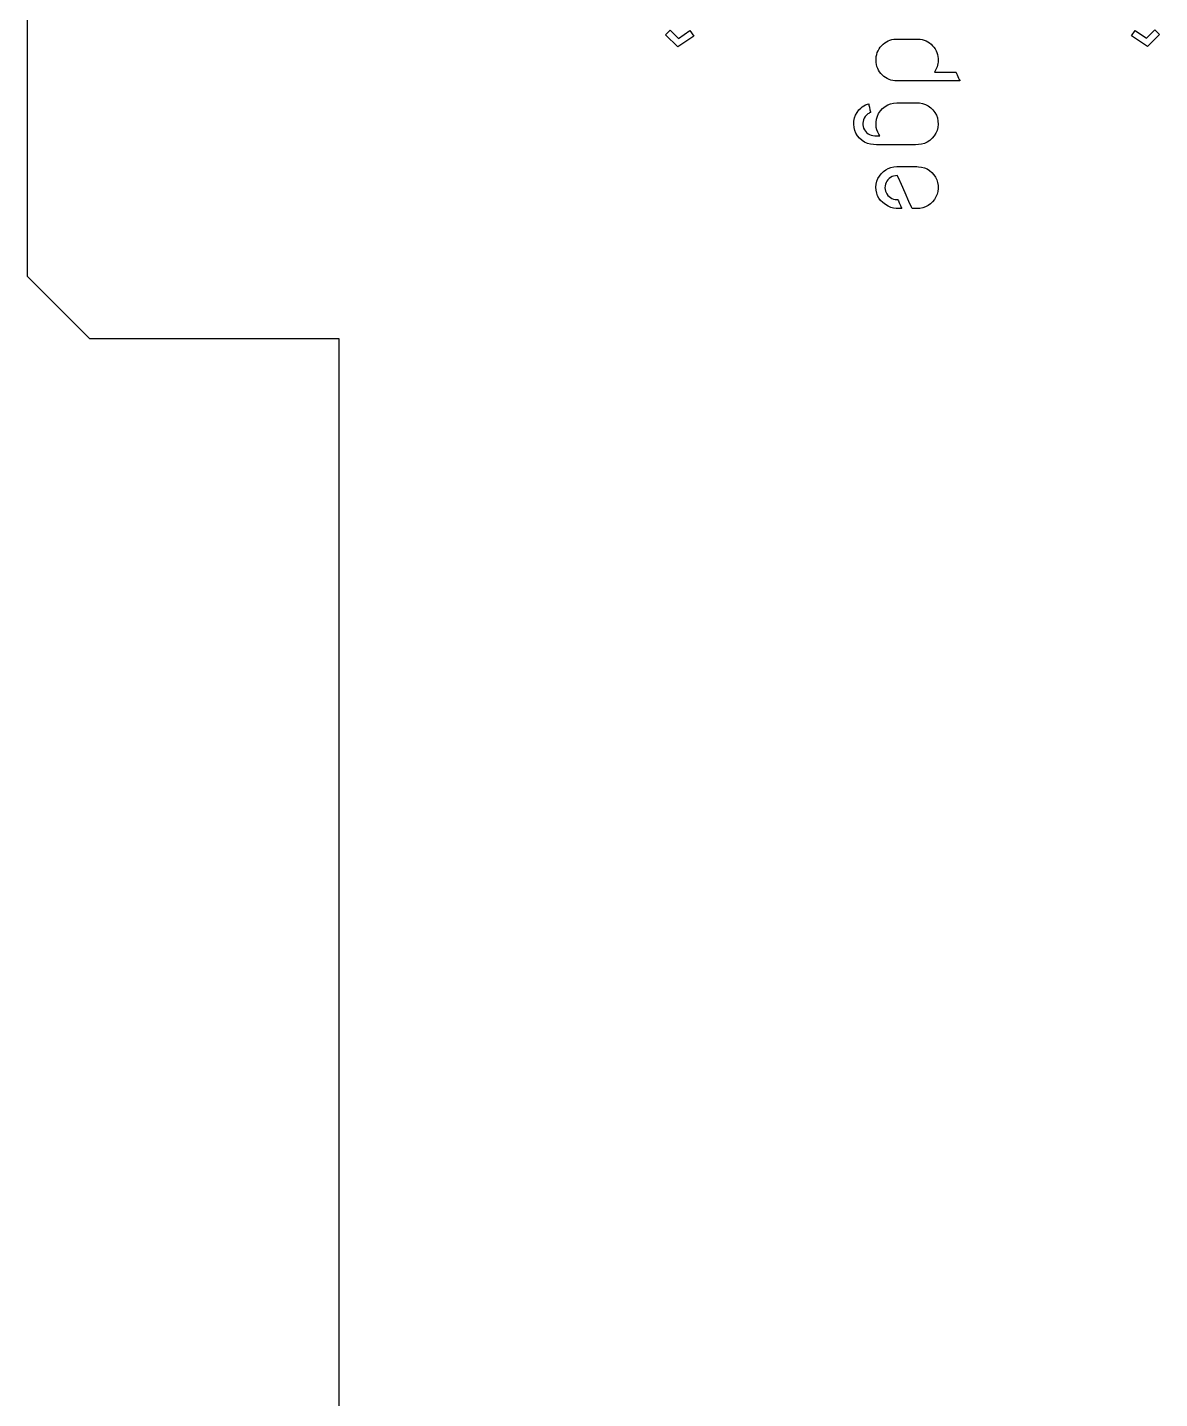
# Model space of a CAD drawing. Header units: metres. Extents: x 1612 to 2178, y 1755 to 2101.
# Drawn here: x 1611.8 to 1684.4, y 1927.6 to 2015.6 of the extents above; entities that cross this region are included whole.
import ezdxf

# ---------------------------------------------------------------- set-up
doc = ezdxf.new("R2010")
doc.units = ezdxf.units.M

msp = doc.modelspace()

# ---------------------------------------------------------------- linework, layer by layer
at = {"layer": 'COMPONENT0'}
for p, q in [((1652.735, 2015.149, 0), (1653.034, 2015.448, 0)), ((1653.513, 2014.368, 0), (1652.735, 2015.149, 0)), ((1653.034, 2015.448, 0), (1653.567, 2014.914, 0)), ((1653.567, 2014.914, 0), (1654.301, 2015.407, 0)), ((1654.301, 2015.407, 0), (1654.537, 2015.056, 0)), ((1682.629, 2015.071, 0), (1682.864, 2015.423, 0)), ((1682.864, 2015.423, 0), (1683.597, 2014.931, 0)), ((1683.597, 2014.931, 0), (1684.13, 2015.465, 0)), ((1684.43, 2015.166, 0), (1683.651, 2014.385, 0)), ((1684.13, 2015.465, 0), (1684.43, 2015.166, 0)), ((1654.537, 2015.056, 0), (1653.513, 2014.368, 0)), ((1683.651, 2014.385, 0), (1682.629, 2015.071, 0))]:
    msp.add_line(p, q, dxfattribs=at)
at = {"layer": 'COMPONENT1'}
for p, q in [((1666.369, 2014.122, 0), (1666.431, 2014.234, 0)), ((1666.431, 2014.234, 0), (1666.506, 2014.34, 0)), ((1666.506, 2014.34, 0), (1666.592, 2014.441, 0)), ((1666.592, 2014.441, 0), (1666.689, 2014.536, 0)), ((1666.689, 2014.536, 0), (1666.792, 2014.619, 0)), ((1666.792, 2014.619, 0), (1666.899, 2014.69, 0)), ((1666.899, 2014.69, 0), (1667.011, 2014.749, 0)), ((1667.011, 2014.749, 0), (1667.129, 2014.797, 0)), ((1667.129, 2014.797, 0), (1667.251, 2014.832, 0)), ((1667.251, 2014.832, 0), (1667.379, 2014.855, 0)), ((1667.379, 2014.855, 0), (1667.511, 2014.867, 0)), ((1667.511, 2014.867, 0), (1667.59, 2014.868, 0)), ((1667.59, 2014.868, 0), (1667.698, 2014.868, 0)), ((1667.698, 2014.868, 0), (1667.881, 2014.868, 0)), ((1667.881, 2014.868, 0), (1668.108, 2014.868, 0)), ((1668.108, 2014.868, 0), (1668.35, 2014.868, 0)), ((1668.35, 2014.868, 0), (1668.577, 2014.868, 0)), ((1668.577, 2014.868, 0), (1668.759, 2014.868, 0)), ((1668.759, 2014.868, 0), (1668.867, 2014.868, 0)), ((1668.867, 2014.868, 0), (1668.946, 2014.867, 0)), ((1668.946, 2014.867, 0), (1669.078, 2014.855, 0)), ((1669.078, 2014.855, 0), (1669.206, 2014.832, 0)), ((1669.206, 2014.832, 0), (1669.328, 2014.797, 0)), ((1669.328, 2014.797, 0), (1669.446, 2014.749, 0)), ((1669.446, 2014.749, 0), (1669.558, 2014.69, 0)), ((1669.558, 2014.69, 0), (1669.666, 2014.619, 0)), ((1669.666, 2014.619, 0), (1669.769, 2014.536, 0)), ((1669.769, 2014.536, 0), (1669.866, 2014.441, 0)), ((1669.866, 2014.441, 0), (1669.952, 2014.34, 0)), ((1669.952, 2014.34, 0), (1670.027, 2014.234, 0)), ((1670.027, 2014.234, 0), (1670.089, 2014.122, 0)), ((1666.236, 2013.492, 0), (1666.238, 2013.628, 0)), ((1666.245, 2013.358, 0), (1666.236, 2013.492, 0)), ((1666.238, 2013.628, 0), (1666.253, 2013.759, 0)), ((1666.266, 2013.23, 0), (1666.245, 2013.358, 0)), ((1666.253, 2013.759, 0), (1666.28, 2013.885, 0)), ((1666.28, 2013.885, 0), (1666.318, 2014.006, 0)), ((1666.318, 2014.006, 0), (1666.369, 2014.122, 0)), ((1670.089, 2014.122, 0), (1670.14, 2014.006, 0)), ((1670.14, 2014.006, 0), (1670.178, 2013.885, 0)), ((1670.178, 2013.885, 0), (1670.205, 2013.759, 0)), ((1670.217, 2013.394, 0), (1670.204, 2013.291, 0)), ((1670.205, 2013.759, 0), (1670.22, 2013.628, 0)), ((1670.223, 2013.5, 0), (1670.217, 2013.394, 0)), ((1670.22, 2013.628, 0), (1670.223, 2013.5, 0)), ((1666.299, 2013.106, 0), (1666.266, 2013.23, 0)), ((1666.344, 2012.987, 0), (1666.299, 2013.106, 0)), ((1666.401, 2012.873, 0), (1666.344, 2012.987, 0)), ((1666.47, 2012.764, 0), (1666.401, 2012.873, 0)), ((1666.551, 2012.66, 0), (1666.47, 2012.764, 0)), ((1666.644, 2012.561, 0), (1666.551, 2012.66, 0)), ((1666.744, 2012.472, 0), (1666.644, 2012.561, 0)), ((1666.849, 2012.394, 0), (1666.744, 2012.472, 0)), ((1670.027, 2012.823, 0), (1669.982, 2012.753, 0)), ((1669.982, 2012.753, 0), (1670.06, 2012.753, 0)), ((1670.077, 2012.91, 0), (1670.027, 2012.823, 0)), ((1670.06, 2012.753, 0), (1670.228, 2012.753, 0)), ((1670.12, 2013.001, 0), (1670.077, 2012.91, 0)), ((1670.155, 2013.095, 0), (1670.12, 2013.001, 0)), ((1670.183, 2013.191, 0), (1670.155, 2013.095, 0)), ((1670.204, 2013.291, 0), (1670.183, 2013.191, 0)), ((1670.228, 2012.753, 0), (1670.454, 2012.753, 0)), ((1670.454, 2012.753, 0), (1670.708, 2012.753, 0)), ((1670.708, 2012.753, 0), (1670.957, 2012.753, 0)), ((1670.957, 2012.753, 0), (1671.171, 2012.753, 0)), ((1671.171, 2012.753, 0), (1671.317, 2012.753, 0)), ((1671.317, 2012.753, 0), (1671.366, 2012.753, 0)), ((1671.366, 2012.753, 0), (1671.378, 2012.725, 0)), ((1671.378, 2012.725, 0), (1671.407, 2012.659, 0)), ((1671.407, 2012.659, 0), (1671.447, 2012.567, 0)), ((1671.447, 2012.567, 0), (1671.492, 2012.464, 0)), ((1671.492, 2012.464, 0), (1671.537, 2012.361, 0)), ((1666.96, 2012.329, 0), (1666.849, 2012.394, 0)), ((1667.075, 2012.276, 0), (1666.96, 2012.329, 0)), ((1667.195, 2012.235, 0), (1667.075, 2012.276, 0)), ((1667.32, 2012.206, 0), (1667.195, 2012.235, 0)), ((1667.45, 2012.189, 0), (1667.32, 2012.206, 0)), ((1667.575, 2012.184, 0), (1667.45, 2012.189, 0)), ((1667.774, 2012.184, 0), (1667.575, 2012.184, 0)), ((1668.243, 2012.184, 0), (1667.774, 2012.184, 0)), ((1668.892, 2012.184, 0), (1668.243, 2012.184, 0)), ((1669.628, 2012.184, 0), (1668.892, 2012.184, 0)), ((1670.36, 2012.184, 0), (1669.628, 2012.184, 0)), ((1670.996, 2012.184, 0), (1670.36, 2012.184, 0)), ((1671.445, 2012.184, 0), (1670.996, 2012.184, 0)), ((1671.615, 2012.184, 0), (1671.445, 2012.184, 0)), ((1671.537, 2012.361, 0), (1671.576, 2012.271, 0)), ((1671.576, 2012.271, 0), (1671.604, 2012.208, 0)), ((1671.604, 2012.208, 0), (1671.615, 2012.184, 0)), ((1665.685, 2010.694, 0), (1665.767, 2010.714, 0)), ((1665.767, 2010.714, 0), (1665.784, 2010.632, 0)), ((1666.984, 2010.642, 0), (1667.165, 2010.714, 0)), ((1667.165, 2010.714, 0), (1667.358, 2010.758, 0)), ((1667.358, 2010.758, 0), (1667.562, 2010.774, 0)), ((1667.562, 2010.774, 0), (1667.685, 2010.774, 0)), ((1667.685, 2010.774, 0), (1667.979, 2010.774, 0)), ((1667.979, 2010.774, 0), (1668.346, 2010.774, 0)), ((1668.346, 2010.774, 0), (1668.679, 2010.774, 0)), ((1668.679, 2010.774, 0), (1668.871, 2010.774, 0)), ((1668.871, 2010.774, 0), (1669.026, 2010.767, 0)), ((1669.026, 2010.767, 0), (1669.223, 2010.734, 0)), ((1669.223, 2010.734, 0), (1669.408, 2010.672, 0)), ((1664.859, 2009.804, 0), (1664.925, 2009.987, 0)), ((1664.925, 2009.987, 0), (1665.02, 2010.159, 0)), ((1665.02, 2010.159, 0), (1665.142, 2010.318, 0)), ((1665.142, 2010.318, 0), (1665.258, 2010.435, 0)), ((1665.258, 2010.435, 0), (1665.358, 2010.517, 0)), ((1665.358, 2010.517, 0), (1665.462, 2010.588, 0)), ((1665.462, 2010.588, 0), (1665.571, 2010.647, 0)), ((1665.55, 2009.89, 0), (1665.486, 2009.791, 0)), ((1665.622, 2009.976, 0), (1665.55, 2009.89, 0)), ((1665.571, 2010.647, 0), (1665.685, 2010.694, 0)), ((1665.67, 2010.022, 0), (1665.622, 2009.976, 0)), ((1665.72, 2010.063, 0), (1665.67, 2010.022, 0)), ((1665.772, 2010.098, 0), (1665.72, 2010.063, 0)), ((1665.826, 2010.128, 0), (1665.772, 2010.098, 0)), ((1665.784, 2010.632, 0), (1665.815, 2010.488, 0)), ((1665.815, 2010.488, 0), (1665.848, 2010.329, 0)), ((1665.883, 2010.153, 0), (1665.826, 2010.128, 0)), ((1665.848, 2010.329, 0), (1665.875, 2010.202, 0)), ((1665.875, 2010.202, 0), (1665.883, 2010.153, 0)), ((1666.266, 2009.733, 0), (1666.322, 2009.921, 0)), ((1666.322, 2009.921, 0), (1666.406, 2010.097, 0)), ((1666.406, 2010.097, 0), (1666.518, 2010.261, 0)), ((1666.518, 2010.261, 0), (1666.658, 2010.413, 0)), ((1666.658, 2010.413, 0), (1666.815, 2010.542, 0)), ((1666.815, 2010.542, 0), (1666.984, 2010.642, 0)), ((1669.408, 2010.672, 0), (1669.581, 2010.582, 0)), ((1669.581, 2010.582, 0), (1669.743, 2010.463, 0)), ((1669.743, 2010.463, 0), (1669.891, 2010.318, 0)), ((1669.891, 2010.318, 0), (1670.014, 2010.159, 0)), ((1670.014, 2010.159, 0), (1670.109, 2009.987, 0)), ((1670.109, 2009.987, 0), (1670.175, 2009.804, 0)), ((1664.811, 2009.402, 0), (1664.82, 2009.609, 0)), ((1664.829, 2009.199, 0), (1664.811, 2009.402, 0)), ((1664.82, 2009.609, 0), (1664.859, 2009.804, 0)), ((1664.876, 2009.007, 0), (1664.829, 2009.199, 0)), ((1664.952, 2008.826, 0), (1664.876, 2009.007, 0)), ((1665.405, 2009.58, 0), (1665.389, 2009.468, 0)), ((1665.389, 2009.468, 0), (1665.39, 2009.354, 0)), ((1665.39, 2009.354, 0), (1665.407, 2009.246, 0)), ((1665.437, 2009.688, 0), (1665.405, 2009.58, 0)), ((1665.407, 2009.246, 0), (1665.44, 2009.143, 0)), ((1665.486, 2009.791, 0), (1665.437, 2009.688, 0)), ((1665.44, 2009.143, 0), (1665.489, 2009.045, 0)), ((1665.489, 2009.045, 0), (1665.554, 2008.952, 0)), ((1665.554, 2008.952, 0), (1665.634, 2008.865, 0)), ((1666.237, 2009.349, 0), (1666.238, 2009.534, 0)), ((1666.255, 2009.189, 0), (1666.237, 2009.349, 0)), ((1666.238, 2009.534, 0), (1666.266, 2009.733, 0)), ((1666.29, 2009.038, 0), (1666.255, 2009.189, 0)), ((1666.343, 2008.893, 0), (1666.29, 2009.038, 0)), ((1670.157, 2009.007, 0), (1670.082, 2008.826, 0)), ((1670.204, 2009.199, 0), (1670.157, 2009.007, 0)), ((1670.175, 2009.804, 0), (1670.213, 2009.609, 0)), ((1670.223, 2009.402, 0), (1670.204, 2009.199, 0)), ((1670.213, 2009.609, 0), (1670.223, 2009.402, 0)), ((1665.055, 2008.657, 0), (1664.952, 2008.826, 0)), ((1665.187, 2008.5, 0), (1665.055, 2008.657, 0)), ((1665.34, 2008.361, 0), (1665.187, 2008.5, 0)), ((1665.506, 2008.251, 0), (1665.34, 2008.361, 0)), ((1665.683, 2008.169, 0), (1665.506, 2008.251, 0)), ((1665.634, 2008.865, 0), (1665.723, 2008.793, 0)), ((1665.872, 2008.116, 0), (1665.683, 2008.169, 0)), ((1665.723, 2008.793, 0), (1665.82, 2008.736, 0)), ((1665.82, 2008.736, 0), (1665.926, 2008.695, 0)), ((1666.072, 2008.091, 0), (1665.872, 2008.116, 0)), ((1665.926, 2008.695, 0), (1666.039, 2008.669, 0)), ((1666.039, 2008.669, 0), (1666.16, 2008.659, 0)), ((1666.258, 2008.089, 0), (1666.072, 2008.091, 0)), ((1666.16, 2008.659, 0), (1666.19, 2008.659, 0)), ((1666.19, 2008.659, 0), (1666.263, 2008.659, 0)), ((1666.775, 2008.089, 0), (1666.258, 2008.089, 0)), ((1666.263, 2008.659, 0), (1666.351, 2008.659, 0)), ((1666.413, 2008.756, 0), (1666.343, 2008.893, 0)), ((1666.351, 2008.659, 0), (1666.43, 2008.659, 0)), ((1666.474, 2008.659, 0), (1666.413, 2008.756, 0)), ((1666.43, 2008.659, 0), (1666.474, 2008.659, 0)), ((1667.517, 2008.089, 0), (1666.775, 2008.089, 0)), ((1668.259, 2008.089, 0), (1667.517, 2008.089, 0)), ((1668.775, 2008.089, 0), (1668.259, 2008.089, 0)), ((1668.961, 2008.091, 0), (1668.775, 2008.089, 0)), ((1669.162, 2008.116, 0), (1668.961, 2008.091, 0)), ((1669.351, 2008.169, 0), (1669.162, 2008.116, 0)), ((1669.528, 2008.251, 0), (1669.351, 2008.169, 0)), ((1669.693, 2008.361, 0), (1669.528, 2008.251, 0)), ((1669.847, 2008.5, 0), (1669.693, 2008.361, 0)), ((1669.978, 2008.657, 0), (1669.847, 2008.5, 0)), ((1670.082, 2008.826, 0), (1669.978, 2008.657, 0)), ((1666.566, 2006.224, 0), (1666.706, 2006.362, 0)), ((1666.706, 2006.362, 0), (1666.859, 2006.476, 0)), ((1666.859, 2006.476, 0), (1667.021, 2006.565, 0)), ((1667.021, 2006.565, 0), (1667.195, 2006.628, 0)), ((1667.195, 2006.628, 0), (1667.379, 2006.667, 0)), ((1667.379, 2006.667, 0), (1667.573, 2006.679, 0)), ((1667.573, 2006.679, 0), (1667.685, 2006.679, 0)), ((1667.685, 2006.679, 0), (1667.961, 2006.679, 0)), ((1667.961, 2006.679, 0), (1668.307, 2006.679, 0)), ((1668.307, 2006.679, 0), (1668.633, 2006.679, 0)), ((1668.633, 2006.679, 0), (1668.847, 2006.679, 0)), ((1668.847, 2006.679, 0), (1668.972, 2006.677, 0)), ((1668.972, 2006.677, 0), (1669.162, 2006.653, 0)), ((1669.162, 2006.653, 0), (1669.341, 2006.603, 0)), ((1669.341, 2006.603, 0), (1669.51, 2006.529, 0)), ((1669.51, 2006.529, 0), (1669.668, 2006.429, 0)), ((1669.668, 2006.429, 0), (1669.816, 2006.303, 0)), ((1666.235, 2005.363, 0), (1666.251, 2005.556, 0)), ((1666.251, 2005.556, 0), (1666.292, 2005.739, 0)), ((1666.292, 2005.739, 0), (1666.358, 2005.911, 0)), ((1666.358, 2005.911, 0), (1666.45, 2006.073, 0)), ((1666.45, 2006.073, 0), (1666.566, 2006.224, 0)), ((1666.82, 2005.438, 0), (1666.812, 2005.319, 0)), ((1666.842, 2005.55, 0), (1666.82, 2005.438, 0)), ((1666.879, 2005.654, 0), (1666.842, 2005.55, 0)), ((1666.931, 2005.75, 0), (1666.879, 2005.654, 0)), ((1666.998, 2005.839, 0), (1666.931, 2005.75, 0)), ((1667.08, 2005.92, 0), (1666.998, 2005.839, 0)), ((1667.169, 2005.987, 0), (1667.08, 2005.92, 0)), ((1667.265, 2006.039, 0), (1667.169, 2005.987, 0)), ((1667.368, 2006.077, 0), (1667.265, 2006.039, 0)), ((1667.478, 2006.1, 0), (1667.368, 2006.077, 0)), ((1667.596, 2006.109, 0), (1667.478, 2006.1, 0)), ((1667.674, 2005.964, 0), (1667.596, 2006.109, 0)), ((1667.861, 2005.542, 0), (1667.674, 2005.964, 0)), ((1668.107, 2004.989, 0), (1667.861, 2005.542, 0)), ((1669.816, 2006.303, 0), (1669.947, 2006.158, 0)), ((1669.947, 2006.158, 0), (1670.052, 2006.002, 0)), ((1670.052, 2006.002, 0), (1670.133, 2005.836, 0)), ((1670.133, 2005.836, 0), (1670.188, 2005.659, 0)), ((1670.188, 2005.659, 0), (1670.217, 2005.471, 0)), ((1670.217, 2005.471, 0), (1670.221, 2005.277, 0)), ((1666.245, 2005.168, 0), (1666.235, 2005.363, 0)), ((1666.279, 2004.985, 0), (1666.245, 2005.168, 0)), ((1666.339, 2004.815, 0), (1666.279, 2004.985, 0)), ((1666.423, 2004.657, 0), (1666.339, 2004.815, 0)), ((1666.533, 2004.512, 0), (1666.423, 2004.657, 0)), ((1666.812, 2005.319, 0), (1666.819, 2005.214, 0)), ((1666.819, 2005.214, 0), (1666.841, 2005.113, 0)), ((1666.841, 2005.113, 0), (1666.877, 2005.017, 0)), ((1666.877, 2005.017, 0), (1666.928, 2004.925, 0)), ((1666.928, 2004.925, 0), (1666.993, 2004.838, 0)), ((1666.993, 2004.838, 0), (1667.072, 2004.758, 0)), ((1667.072, 2004.758, 0), (1667.157, 2004.692, 0)), ((1667.157, 2004.692, 0), (1667.249, 2004.639, 0)), ((1667.249, 2004.639, 0), (1667.349, 2004.601, 0)), ((1667.349, 2004.601, 0), (1667.456, 2004.576, 0)), ((1667.456, 2004.576, 0), (1667.571, 2004.565, 0)), ((1667.571, 2004.565, 0), (1667.588, 2004.564, 0)), ((1667.588, 2004.564, 0), (1667.598, 2004.564, 0)), ((1667.598, 2004.564, 0), (1667.611, 2004.564, 0)), ((1667.611, 2004.564, 0), (1667.624, 2004.564, 0)), ((1667.624, 2004.564, 0), (1667.633, 2004.564, 0)), ((1667.633, 2004.564, 0), (1667.638, 2004.558, 0)), ((1667.638, 2004.558, 0), (1667.672, 2004.482, 0)), ((1668.346, 2004.452, 0), (1668.107, 2004.989, 0)), ((1669.985, 2004.579, 0), (1669.862, 2004.424, 0)), ((1670.082, 2004.742, 0), (1669.985, 2004.579, 0)), ((1670.154, 2004.913, 0), (1670.082, 2004.742, 0)), ((1670.2, 2005.091, 0), (1670.154, 2004.913, 0)), ((1670.221, 2005.277, 0), (1670.2, 2005.091, 0)), ((1666.674, 2004.372, 0), (1666.533, 2004.512, 0)), ((1666.84, 2004.242, 0), (1666.674, 2004.372, 0)), ((1667.01, 2004.139, 0), (1666.84, 2004.242, 0)), ((1667.182, 2004.063, 0), (1667.01, 2004.139, 0)), ((1667.356, 2004.016, 0), (1667.182, 2004.063, 0)), ((1667.533, 2003.996, 0), (1667.356, 2004.016, 0)), ((1667.59, 2003.995, 0), (1667.533, 2003.996, 0)), ((1667.649, 2003.995, 0), (1667.59, 2003.995, 0)), ((1667.73, 2003.995, 0), (1667.649, 2003.995, 0)), ((1667.672, 2004.482, 0), (1667.731, 2004.347, 0)), ((1667.811, 2003.995, 0), (1667.73, 2003.995, 0)), ((1667.731, 2004.347, 0), (1667.798, 2004.195, 0)), ((1667.798, 2004.195, 0), (1667.856, 2004.065, 0)), ((1667.87, 2003.995, 0), (1667.811, 2003.995, 0)), ((1667.856, 2004.065, 0), (1667.886, 2003.998, 0)), ((1667.886, 2003.998, 0), (1667.87, 2003.995, 0)), ((1668.511, 2004.079, 0), (1668.346, 2004.452, 0)), ((1668.552, 2003.995, 0), (1668.511, 2004.079, 0)), ((1668.597, 2003.995, 0), (1668.552, 2003.995, 0)), ((1668.677, 2003.995, 0), (1668.597, 2003.995, 0)), ((1668.766, 2003.995, 0), (1668.677, 2003.995, 0)), ((1668.843, 2003.995, 0), (1668.766, 2003.995, 0)), ((1668.883, 2003.995, 0), (1668.843, 2003.995, 0)), ((1669.042, 2004.003, 0), (1668.883, 2003.995, 0)), ((1669.232, 2004.035, 0), (1669.042, 2004.003, 0)), ((1669.409, 2004.094, 0), (1669.232, 2004.035, 0)), ((1669.573, 2004.178, 0), (1669.409, 2004.094, 0)), ((1669.724, 2004.287, 0), (1669.573, 2004.178, 0)), ((1669.862, 2004.424, 0), (1669.724, 2004.287, 0))]:
    msp.add_line(p, q, dxfattribs=at)
at = {"layer": 'Layer0'}
for p, q in [((1611.79, 1999.619, 0), (1611.79, 2058.119, 0)), ((1615.79, 1995.619, 0), (1611.79, 1999.619, 0)), ((1631.79, 1995.619, 0), (1615.79, 1995.619, 0)), ((1631.79, 1859.619, 0), (1631.79, 1995.619, 0))]:
    msp.add_line(p, q, dxfattribs=at)

doc.saveas('drawing.dxf')
